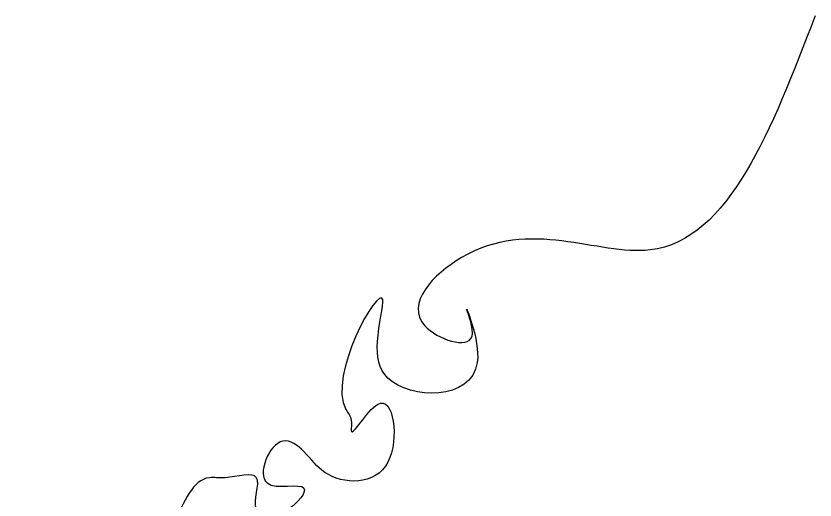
# Model space of a CAD drawing. Extents: x 41.89 to 46.57, y 11.47 to 19.19.
# Drawn here: x 41.885 to 44.365, y 15.331 to 16.835 of the extents above; entities that cross this region are included whole.
import ezdxf

# ---------------------------------------------------------------- set-up
doc = ezdxf.new("R2010")
doc.units = 0
doc.header["$LTSCALE"] = 3
doc.header["$MEASUREMENT"] = 0
doc.layers.get('0').update_dxf_attribs({"linetype": 'CONTINUOUS'})

msp = doc.modelspace()

# ---------------------------------------------------------------- linework, layer by layer
msp.add_spline([(44.3655, 16.8347), (43.8534, 16.1076), (43.2683, 16.084), (43.1542, 15.8722), (43.3009, 15.8397), (43.2846, 15.9211), (43.3173, 15.7582), (43.04, 15.7094), (43.0074, 15.8234), (43.0237, 15.9537), (42.9096, 15.6116), (42.9259, 15.5791), (42.9259, 15.5465), (43.0074, 15.6279), (43.04, 15.4488), (42.8443, 15.4162), (42.7791, 15.4813), (42.7139, 15.5139), (42.665, 15.3836), (42.7791, 15.3673), (42.7302, 15.3022), (42.6323, 15.3022), (42.6323, 15.3999), (42.5345, 15.3999), (42.4856, 15.3999), (42.3714, 15.2533), (42.3551, 15.2045), (42.4203, 15.2045), (42.3225, 15.0905), (42.241, 15.0905), (41.9306, 15.0237), (42.1105, 15.0416), (42.1105, 14.9602), (41.9727, 14.8673), (42.1757, 14.9276), (42.2247, 14.8462), (42.2573, 14.7973), (42.3225, 14.7484), (42.3877, 14.8624), (42.4693, 14.8787), (42.4856, 14.7647), (42.5019, 14.6344), (42.5671, 14.6181), (42.5834, 14.7647), (42.665, 14.7973), (42.665, 14.6019), (42.6323, 14.5041), (42.6486, 14.4716), (42.6976, 14.439), (42.7465, 14.439), (42.8443, 14.439), (42.8117, 14.3576), (42.7302, 14.4064), (42.7791, 14.5041), (42.8443, 14.5204), (43.0237, 14.1784), (43.0563, 14.1295), (42.9422, 14.1621), (43.0563, 14.1133), (43.1053, 13.9504), (43.1542, 13.8852), (43.1542, 13.9667), (43.252, 13.9993), (43.2846, 13.9993), (43.3336, 13.9341), (43.3662, 13.7224), (43.4477, 13.7224), (43.5945, 13.6735), (43.5292, 13.8038), (43.4803, 13.7875), (43.4966, 13.5269), (43.6434, 13.4944), (43.7902, 13.4781), (43.7086, 13.5921), (43.6597, 13.5269), (43.7412, 13.4292), (43.888, 13.3804), (44.0022, 13.5107), (43.8717, 13.5107), (43.8228, 13.2826), (43.9206, 13.2501), (43.9206, 13.2012), (43.9369, 13.1361), (43.9859, 13.1198), (44.0674, 13.1198), (44.1489, 13.1361), (44.1815, 13.2012)], degree=3)

doc.saveas('drawing.dxf')
